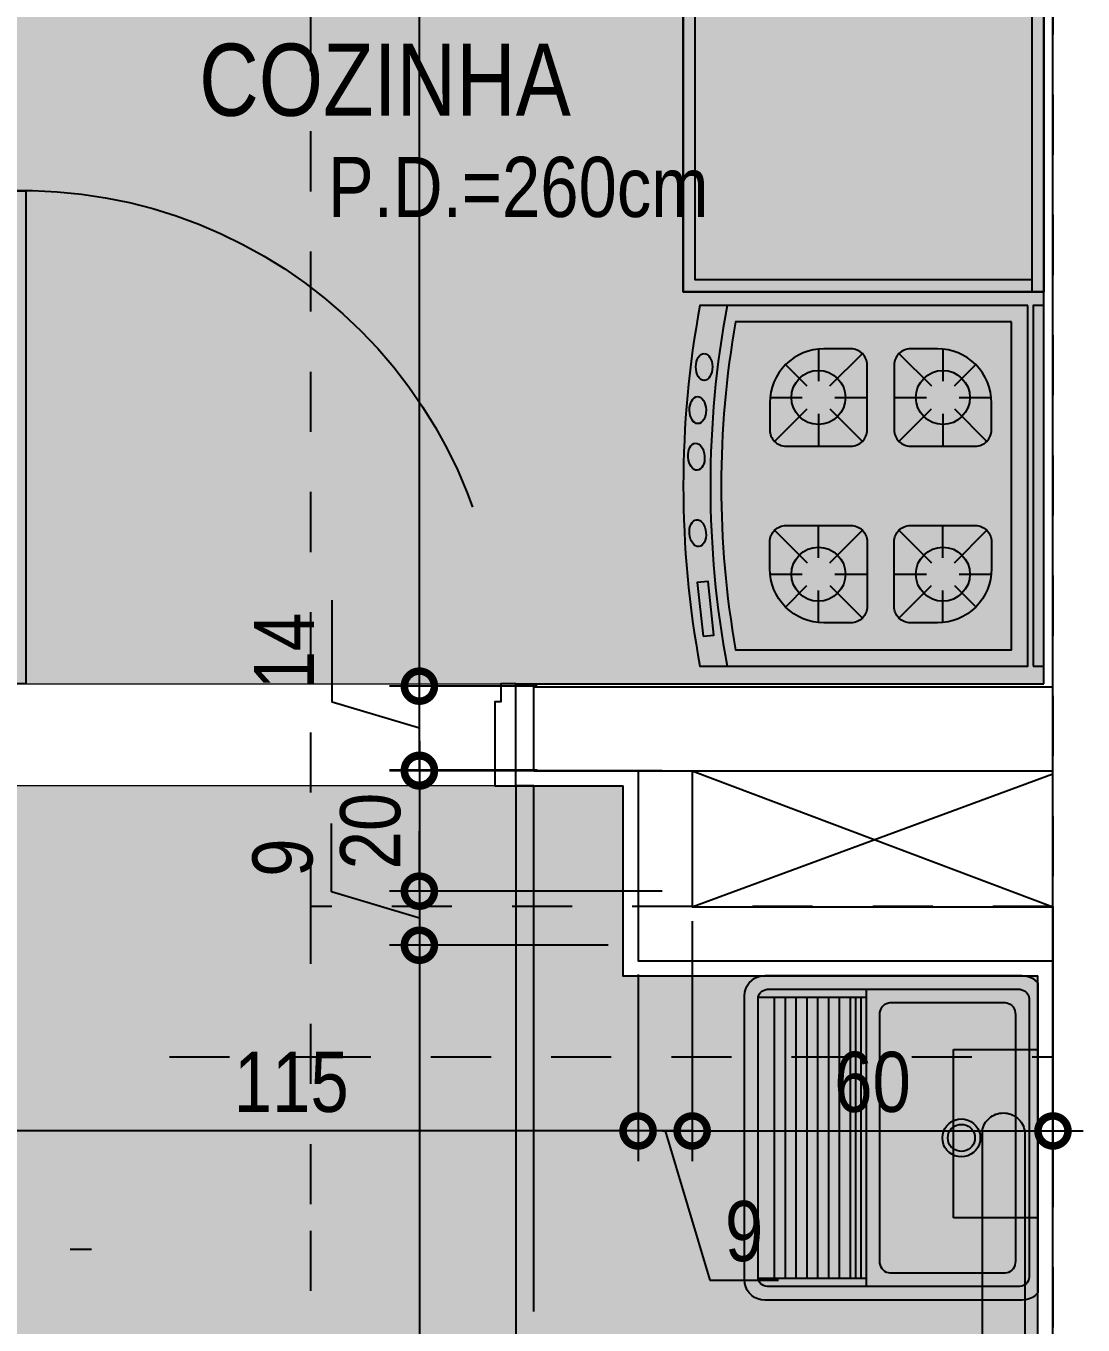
# Model space of a CAD drawing. Header units: metres. Extents: x -23 to 570, y -54 to 184.
# Drawn here: x -12.139 to -10.38, y 48.643 to 50.804 of the extents above; entities that cross this region are included whole.
import ezdxf
from ezdxf.enums import TextEntityAlignment as Align
from ezdxf.xclip import XClip

# ---------------------------------------------------------------- set-up
doc = ezdxf.new("R2010")
doc.units = ezdxf.units.M
doc.header["$XCLIPFRAME"] = 0
doc.header["$PDMODE"] = 35
doc.linetypes.add('DASHEDX2', pattern=[1.5, 1, -0.5])
doc.linetypes.add('PUC$0$DASHEDX2', pattern=[1.5, 1, -0.5])
for name, color, linetype in [('1', 232, 'DASHEDX2'), ('ARQ-DIM', 2, 'Continuous'), ('ARQ-TXT', 2, 'Continuous'), ('PUC$0$ARQ-ALV ACAB', 4, 'Continuous'), ('PUC$0$ARQ-ALV OSSO', 5, 'Continuous'), ('PUC$0$ARQ-CAX @ 1', 1, 'Continuous'), ('PUC$0$ARQ-HID', 7, 'Continuous'), ('PUC$0$ARQ-MOB', 7, 'Continuous'), ('PUC$0$ARQ-PRJ', 7, 'PUC$0$DASHEDX2'), ('PUC$0$ARQ-SIM', 1, 'Continuous')]:
    doc.layers.add(name, color=color, linetype=linetype)
doc.layers.add('PUC$0$ARQ-FORRO', color=9, linetype='Continuous', lineweight=5)
doc.styles.add('Adesa', font='ARIALN.TTF')
doc.dimstyles.new('ADESA 1-0050', dxfattribs={"dimtxt": 0.1, "dimasz": 0.1, "dimexe": 0.05, "dimexo": 0.05, "dimgap": 0.03, "dimtad": 1, "dimdec": 1, "dimlfac": 100, "dimzin": 12, "dimtxsty": 'Adesa', "dimblk": 'DOTSMALL', "dimcen": 1, "dimdle": 0.05, "dimclrd": 1, "dimclre": 1, "dimclrt": 256, "dimazin": 3, "dimtm": 1e-09, "dimtfac": 1, "dimtdec": 1, "dimtmove": 1, "dimatfit": 0, "dimldrblk": 'DOTSMALL', "dimfxl": 0.8, "dimtvp": 2, "dimtolj": 1, "dimtzin": 0, "dimarcsym": 0})

# ---------------------------------------------------------------- blocks, each defined once
blk = doc.blocks.new('_DotSmall')
at = {"color": 0, "linetype": 'ByBlock', "const_width": 0.5}
blk.add_lwpolyline([(-0.0625, 0, 1), (0.0625, 0, 1)], format="xyb", close=True, dxfattribs=at)
blk = doc.blocks.new('*D905')
at = {"layer": 'ARQ-DIM', "color": 1, "lineweight": -2, "transparency": 16777216}
for p, q in [((-11.4841, 49.6561), (-11.4841, 52.36)), ((-11.3813, 52.31), (-11.5341, 52.31)), ((-11.2884, 49.7061), (-11.5341, 49.7061))]:
    blk.add_line(p, q, dxfattribs=at)
at = {"layer": 'Defpoints', "color": 0, "transparency": 16777216}
for p in [(-11.4841, 52.31), (-11.3313, 52.31, 0), (-11.2384, 49.7061, 0)]:
    blk.add_point(p, dxfattribs=at)
at = {"layer": 'ARQ-DIM', "color": 1, "lineweight": -2, "transparency": 16777216, "xscale": 0.1, "yscale": 0.1, "zscale": 0.1}
for p, rotation in [((-11.4841, 52.31), 90), ((-11.4841, 49.7061), 270)]:
    blk.add_blockref('_DotSmall', p, dxfattribs=dict(at, rotation=rotation))
at = {"layer": 'ARQ-DIM', "transparency": 16777216, "insert": (-11.5652, 51.008), "char_height": 0.1, "attachment_point": 5, "rotation": 90, "style": 'Adesa'}
blk.add_mtext('\\A1;260', dxfattribs=at)
blk = doc.blocks.new('*D906')
at = {"layer": 'ARQ-DIM', "color": 1, "lineweight": -2, "transparency": 16777216}
for p, q in [((-11.6293, 49.6797), (-11.6293, 49.8491)), ((-11.4841, 49.7061), (-11.4841, 49.8061)), ((-11.2884, 49.7061), (-11.5341, 49.7061)), ((-11.4841, 49.5661), (-11.4841, 49.7061)), ((-11.4841, 49.5661), (-11.4841, 49.7061)), ((-11.4841, 49.6361), (-11.6293, 49.6797)), ((-11.2884, 49.5661), (-11.5341, 49.5661)), ((-11.4841, 49.5661), (-11.4841, 49.4661))]:
    blk.add_line(p, q, dxfattribs=at)
at = {"layer": 'Defpoints', "color": 0, "transparency": 16777216}
for p in [(-11.4841, 49.7061), (-11.2384, 49.7061, 0.0001), (-11.2384, 49.5661, 0)]:
    blk.add_point(p, dxfattribs=at)
at = {"layer": 'ARQ-DIM', "color": 1, "lineweight": -2, "transparency": 16777216, "xscale": 0.1, "yscale": 0.1, "zscale": 0.1}
for p, rotation in [((-11.4841, 49.7061), 270), ((-11.4841, 49.5661), 90)]:
    blk.add_blockref('_DotSmall', p, dxfattribs=dict(at, rotation=rotation))
at = {"layer": 'ARQ-DIM', "transparency": 16777216, "insert": (-11.7095, 49.7644), "char_height": 0.1, "attachment_point": 5, "rotation": 90, "style": 'Adesa'}
blk.add_mtext('\\A1;14', dxfattribs=at)
blk = doc.blocks.new('*D907')
at = {"layer": 'ARQ-DIM', "color": 1, "lineweight": -2, "transparency": 16777216}
for p, q in [((-11.4841, 49.325), (-11.4841, 47.09)), ((-11.1703, 49.275), (-11.5341, 49.275)), ((-10.988, 47.14), (-11.5341, 47.14))]:
    blk.add_line(p, q, dxfattribs=at)
at = {"layer": 'Defpoints', "color": 0, "transparency": 16777216}
for p in [(-11.1203, 49.275, 0), (-11.4841, 47.14), (-10.938, 47.14, 0)]:
    blk.add_point(p, dxfattribs=at)
at = {"layer": 'ARQ-DIM', "color": 1, "lineweight": -2, "transparency": 16777216, "xscale": 0.1, "yscale": 0.1, "zscale": 0.1}
for p, rotation in [((-11.4841, 49.275), 90), ((-11.4841, 47.14), 270)]:
    blk.add_blockref('_DotSmall', p, dxfattribs=dict(at, rotation=rotation))
at = {"layer": 'ARQ-DIM', "transparency": 16777216, "insert": (-11.5643, 48.2075), "char_height": 0.1, "attachment_point": 5, "rotation": 90, "style": 'Adesa'}
blk.add_mtext('\\A1;214', dxfattribs=at)
blk = doc.blocks.new('*D913')
at = {"layer": 'ARQ-DIM', "color": 1, "lineweight": -2, "transparency": 16777216}
for p, q in [((-11.1203, 49.2261), (-11.1203, 48.916)), ((-11.0703, 48.966), (-12.324, 48.966)), ((-12.274, 48.9681), (-12.274, 48.916))]:
    blk.add_line(p, q, dxfattribs=at)
at = {"layer": 'Defpoints', "color": 0, "transparency": 16777216}
for p in [(-11.1203, 49.2761, 0), (-12.274, 49.0181, 0), (-12.274, 48.966)]:
    blk.add_point(p, dxfattribs=at)
at = {"layer": 'ARQ-DIM', "color": 1, "lineweight": -2, "transparency": 16777216, "xscale": 0.1, "yscale": 0.1, "zscale": 0.1, "rotation": 180}
blk.add_blockref('_DotSmall', (-12.274, 48.966), dxfattribs=at)
at = {"layer": 'ARQ-DIM', "color": 1, "lineweight": -2, "transparency": 16777216, "xscale": 0.1, "yscale": 0.1, "zscale": 0.1}
blk.add_blockref('_DotSmall', (-11.1203, 48.966), dxfattribs=at)
at = {"layer": 'ARQ-DIM', "transparency": 16777216, "insert": (-11.6972, 49.047), "char_height": 0.1, "attachment_point": 5, "style": 'Adesa'}
blk.add_mtext('\\A1;115', dxfattribs=at)
blk = doc.blocks.new('*D944')
at = {"layer": 'ARQ-DIM', "color": 1, "lineweight": -2, "transparency": 16777216}
for p, q in [((-11.0303, 49.315), (-11.0303, 48.916)), ((-11.1203, 49.2261), (-11.1203, 48.916)), ((-11.1203, 48.966), (-11.2203, 48.966)), ((-11.0303, 48.966), (-11.1203, 48.966)), ((-11.0303, 48.966), (-11.1203, 48.966)), ((-11.0753, 48.966), (-11.0009, 48.7178)), ((-11.0303, 48.966), (-10.9303, 48.966)), ((-11.0009, 48.7178), (-10.8869, 48.7178))]:
    blk.add_line(p, q, dxfattribs=at)
at = {"layer": 'Defpoints', "color": 0, "transparency": 16777216}
for p in [(-11.0303, 49.365, 0), (-11.1203, 49.2761, 0), (-11.1203, 48.966)]:
    blk.add_point(p, dxfattribs=at)
at = {"layer": 'ARQ-DIM', "color": 1, "lineweight": -2, "transparency": 16777216, "xscale": 0.1, "yscale": 0.1, "zscale": 0.1}
blk.add_blockref('_DotSmall', (-11.1203, 48.966), dxfattribs=at)
at = {"layer": 'ARQ-DIM', "color": 1, "lineweight": -2, "transparency": 16777216, "xscale": 0.1, "yscale": 0.1, "zscale": 0.1, "rotation": 180}
blk.add_blockref('_DotSmall', (-11.0303, 48.966), dxfattribs=at)
at = {"layer": 'ARQ-DIM', "transparency": 16777216, "insert": (-10.9439, 48.7988), "char_height": 0.1, "attachment_point": 5, "style": 'Adesa'}
blk.add_mtext('\\A1;9', dxfattribs=at)
blk = doc.blocks.new('*D945')
at = {"layer": 'ARQ-DIM', "color": 1, "lineweight": -2, "transparency": 16777216}
for p, q in [((-11.0303, 49.315), (-11.0303, 48.916)), ((-10.43, 49.315), (-10.43, 48.916)), ((-11.0803, 48.966), (-10.38, 48.966))]:
    blk.add_line(p, q, dxfattribs=at)
at = {"layer": 'Defpoints', "color": 0, "transparency": 16777216}
for p in [(-11.0303, 49.365, 0), (-10.43, 49.365, 0), (-10.43, 48.966)]:
    blk.add_point(p, dxfattribs=at)
at = {"layer": 'ARQ-DIM', "color": 1, "lineweight": -2, "transparency": 16777216, "xscale": 0.1, "yscale": 0.1, "zscale": 0.1, "rotation": 180}
blk.add_blockref('_DotSmall', (-11.0303, 48.966), dxfattribs=at)
at = {"layer": 'ARQ-DIM', "color": 1, "lineweight": -2, "transparency": 16777216, "xscale": 0.1, "yscale": 0.1, "zscale": 0.1}
blk.add_blockref('_DotSmall', (-10.43, 48.966), dxfattribs=at)
at = {"layer": 'ARQ-DIM', "transparency": 16777216, "insert": (-10.7302, 49.047), "char_height": 0.1, "attachment_point": 5, "style": 'Adesa'}
blk.add_mtext('\\A1;60', dxfattribs=at)
blk = doc.blocks.new('*D946')
at = {"layer": 'ARQ-DIM', "color": 1, "lineweight": -2, "transparency": 16777216}
for p, q in [((-11.4841, 49.615), (-11.4841, 49.315)), ((-11.0803, 49.565), (-11.5341, 49.565)), ((-11.0803, 49.365), (-11.5341, 49.365))]:
    blk.add_line(p, q, dxfattribs=at)
at = {"layer": 'Defpoints', "color": 0, "transparency": 16777216}
for p in [(-11.0303, 49.565, 0), (-11.4841, 49.365), (-11.0303, 49.365, 0)]:
    blk.add_point(p, dxfattribs=at)
at = {"layer": 'ARQ-DIM', "color": 1, "lineweight": -2, "transparency": 16777216, "xscale": 0.1, "yscale": 0.1, "zscale": 0.1}
for p, rotation in [((-11.4841, 49.565), 90), ((-11.4841, 49.365), 270)]:
    blk.add_blockref('_DotSmall', p, dxfattribs=dict(at, rotation=rotation))
at = {"layer": 'ARQ-DIM', "transparency": 16777216, "insert": (-11.5652, 49.465), "char_height": 0.1, "attachment_point": 5, "rotation": 90, "style": 'Adesa'}
blk.add_mtext('\\A1;20', dxfattribs=at)
blk = doc.blocks.new('*D947')
at = {"layer": 'ARQ-DIM', "color": 1, "lineweight": -2, "transparency": 16777216}
for p, q in [((-11.6302, 49.3638), (-11.6302, 49.4778)), ((-11.4841, 49.365), (-11.4841, 49.465)), ((-11.4841, 49.32), (-11.6302, 49.3638)), ((-11.3572, 49.365), (-11.5341, 49.365)), ((-11.4841, 49.365), (-11.4841, 49.275)), ((-11.4841, 49.365), (-11.4841, 49.275)), ((-11.3572, 49.275), (-11.5341, 49.275)), ((-11.4841, 49.275), (-11.4841, 49.175))]:
    blk.add_line(p, q, dxfattribs=at)
at = {"layer": 'Defpoints', "color": 0, "transparency": 16777216}
for p in [(-11.3072, 49.365), (-11.4841, 49.275), (-11.3072, 49.275)]:
    blk.add_point(p, dxfattribs=at)
at = {"layer": 'ARQ-DIM', "color": 1, "lineweight": -2, "transparency": 16777216, "xscale": 0.1, "yscale": 0.1, "zscale": 0.1}
for p, rotation in [((-11.4841, 49.365), 270), ((-11.4841, 49.275), 90)]:
    blk.add_blockref('_DotSmall', p, dxfattribs=dict(at, rotation=rotation))
at = {"layer": 'ARQ-DIM', "transparency": 16777216, "insert": (-11.7112, 49.4208), "char_height": 0.1, "attachment_point": 5, "rotation": 90, "style": 'Adesa'}
blk.add_mtext('\\A1;9', dxfattribs=at)
blk = doc.blocks.new('PUC$0$ARQ-HID-TANQUE')
for p, q in [((-0.2621, -0.0041), (-0.258, 0)), ((-0.258, 0), (0.258, 0)), ((0.258, 0), (0.2621, -0.0041)), ((-0.27, -0.0258), (-0.2695, -0.0199)), ((-0.2695, -0.0199), (-0.268, -0.0143)), ((-0.268, -0.0143), (-0.2655, -0.009)), ((-0.2655, -0.009), (-0.2621, -0.0041)), ((-0.2454, -0.0237), (-0.2439, -0.0211)), ((-0.2439, -0.0211), (-0.242, -0.0189)), ((-0.242, -0.0189), (-0.2398, -0.0171)), ((-0.2398, -0.0171), (-0.2373, -0.0157)), ((-0.2373, -0.0157), (-0.2347, -0.0149)), ((-0.2347, -0.0149), (-0.232, -0.0146)), ((-0.232, -0.0146), (0.232, -0.0146)), ((0.232, -0.0146), (0.2347, -0.0149)), ((0.2347, -0.0149), (0.2373, -0.0157)), ((0.2373, -0.0157), (0.2398, -0.0171)), ((0.2398, -0.0171), (0.242, -0.0189)), ((0.242, -0.0189), (0.2439, -0.0211)), ((0.2439, -0.0211), (0.2454, -0.0237)), ((0.2621, -0.0041), (0.2655, -0.009)), ((0.2655, -0.009), (0.268, -0.0143)), ((0.268, -0.0143), (0.2695, -0.0199)), ((0.2695, -0.0199), (0.27, -0.0258)), ((-0.27, -0.0258), (-0.27, -0.0258)), ((-0.27, -0.4542), (-0.27, -0.0258)), ((-0.2475, -0.0328), (-0.2473, -0.0297)), ((-0.2475, -0.0328), (-0.2475, -0.0328)), ((-0.2475, -0.4472), (-0.2475, -0.0328)), ((-0.2473, -0.0297), (-0.2466, -0.0266)), ((-0.2466, -0.0266), (-0.2454, -0.0237)), ((0.2454, -0.0237), (0.2466, -0.0266)), ((0.2466, -0.0266), (0.2473, -0.0297)), ((0.2473, -0.0297), (0.2475, -0.0328)), ((0.2475, -0.0328), (0.2475, -0.4472)), ((0.27, -0.0258), (0.27, -0.4542)), ((-0.234, -0.2854), (0.234, -0.2854)), ((-0.2473, -0.4504), (-0.2475, -0.4472)), ((-0.2466, -0.4534), (-0.2473, -0.4504)), ((-0.2454, -0.4563), (-0.2466, -0.4534)), ((0.2466, -0.4534), (0.2454, -0.4563)), ((0.2473, -0.4504), (0.2466, -0.4534)), ((0.2475, -0.4472), (0.2473, -0.4504)), ((-0.2695, -0.4601), (-0.27, -0.4542)), ((-0.268, -0.4657), (-0.2695, -0.4601)), ((-0.2655, -0.4711), (-0.268, -0.4657)), ((-0.2621, -0.4759), (-0.2655, -0.4711)), ((-0.2439, -0.4589), (-0.2454, -0.4563)), ((-0.242, -0.4611), (-0.2439, -0.4589)), ((-0.2398, -0.463), (-0.242, -0.4611)), ((-0.2373, -0.4643), (-0.2398, -0.463)), ((-0.2347, -0.4651), (-0.2373, -0.4643)), ((-0.232, -0.4654), (-0.2347, -0.4651)), ((0.232, -0.4654), (-0.232, -0.4654)), ((0.2347, -0.4651), (0.232, -0.4654)), ((0.2373, -0.4643), (0.2347, -0.4651)), ((0.2398, -0.463), (0.2373, -0.4643)), ((0.242, -0.4611), (0.2398, -0.463)), ((0.2439, -0.4589), (0.242, -0.4611)), ((0.2454, -0.4563), (0.2439, -0.4589)), ((0.2655, -0.4711), (0.2621, -0.4759)), ((0.268, -0.4657), (0.2655, -0.4711)), ((0.2695, -0.4601), (0.268, -0.4657)), ((0.27, -0.4542), (0.2695, -0.4601)), ((-0.258, -0.48), (-0.2621, -0.4759)), ((-0.2532, -0.4834), (-0.258, -0.48)), ((-0.2479, -0.4859), (-0.2532, -0.4834)), ((-0.2422, -0.4874), (-0.2479, -0.4859)), ((-0.2364, -0.4879), (-0.2422, -0.4874)), ((0.2364, -0.4879), (-0.2364, -0.4879)), ((0.2422, -0.4874), (0.2364, -0.4879)), ((0.2479, -0.4859), (0.2422, -0.4874)), ((0.2532, -0.4834), (0.2479, -0.4859)), ((0.258, -0.48), (0.2532, -0.4834)), ((0.2621, -0.4759), (0.258, -0.48))]:
    blk.add_line(p, q)
at = {"color": 7}
for p, q in [((-0.2203, -0.0433), (-0.2179, -0.0412)), ((-0.2179, -0.0412), (-0.215, -0.0394)), ((-0.215, -0.0394), (-0.2118, -0.0382)), ((-0.2118, -0.0382), (-0.2085, -0.0374)), ((-0.2085, -0.0374), (-0.205, -0.0371)), ((-0.205, -0.0371), (0.205, -0.0371)), ((0.205, -0.0371), (0.2085, -0.0374)), ((0.2085, -0.0374), (0.2118, -0.0382)), ((0.2118, -0.0382), (0.215, -0.0394)), ((0.215, -0.0394), (0.2179, -0.0412)), ((0.2179, -0.0412), (0.2203, -0.0433)), ((-0.225, -0.0544), (-0.2247, -0.0514)), ((-0.225, -0.0544), (-0.225, -0.0544)), ((-0.225, -0.2456), (-0.225, -0.0544)), ((-0.2247, -0.0514), (-0.2238, -0.0485)), ((-0.2238, -0.0485), (-0.2223, -0.0458)), ((-0.2223, -0.0458), (-0.2203, -0.0433)), ((0.2203, -0.0433), (0.2223, -0.0458)), ((0.2223, -0.0458), (0.2238, -0.0485)), ((0.2238, -0.0485), (0.2247, -0.0514)), ((0.2247, -0.0514), (0.225, -0.0544)), ((0.225, -0.0544), (0.225, -0.2456)), ((-0.0273, -0.1114), (-0.0241, -0.1069)), ((-0.0241, -0.1069), (-0.0202, -0.103)), ((-0.0202, -0.103), (-0.0158, -0.0999)), ((-0.0158, -0.0999), (-0.0108, -0.0975)), ((-0.0145, -0.1099), (-0.0113, -0.1076)), ((-0.0113, -0.1076), (-0.0077, -0.106)), ((-0.0108, -0.0975), (-0.0055, -0.0961)), ((-0.0077, -0.106), (-0.0039, -0.105)), ((-0.0055, -0.0961), (0, -0.0956)), ((-0.0039, -0.105), (0, -0.1046)), ((0, -0.0956), (0.0055, -0.0961)), ((0, -0.1046), (0.0039, -0.105)), ((0.0039, -0.105), (0.0077, -0.106)), ((0.0055, -0.0961), (0.0108, -0.0975)), ((0.0077, -0.106), (0.0113, -0.1076)), ((0.0108, -0.0975), (0.0158, -0.0999)), ((0.0113, -0.1076), (0.0145, -0.1099)), ((0.0158, -0.0999), (0.0202, -0.103)), ((0.0202, -0.103), (0.0241, -0.1069)), ((0.0241, -0.1069), (0.0273, -0.1114)), ((-0.0315, -0.1271), (-0.031, -0.1217)), ((-0.031, -0.1326), (-0.0315, -0.1271)), ((-0.031, -0.1217), (-0.0296, -0.1164)), ((-0.0296, -0.1164), (-0.0273, -0.1114)), ((-0.0225, -0.1271), (-0.0222, -0.1232)), ((-0.0222, -0.131), (-0.0225, -0.1271)), ((-0.0222, -0.1232), (-0.0211, -0.1194)), ((-0.0211, -0.1194), (-0.0195, -0.1159)), ((-0.0195, -0.1159), (-0.0172, -0.1127)), ((-0.0172, -0.1127), (-0.0145, -0.1099)), ((0.0145, -0.1099), (0.0172, -0.1127)), ((0.0172, -0.1127), (0.0195, -0.1159)), ((0.0195, -0.1159), (0.0211, -0.1194)), ((0.0211, -0.1194), (0.0222, -0.1232)), ((0.0222, -0.1232), (0.0225, -0.1271)), ((0.0225, -0.1271), (0.0222, -0.131)), ((0.0273, -0.1114), (0.0296, -0.1164)), ((0.0296, -0.1164), (0.031, -0.1217)), ((0.031, -0.1217), (0.0315, -0.1271)), ((0.0315, -0.1271), (0.031, -0.1326)), ((-0.0296, -0.1379), (-0.031, -0.1326)), ((-0.0273, -0.1429), (-0.0296, -0.1379)), ((-0.0241, -0.1474), (-0.0273, -0.1429)), ((-0.0202, -0.1513), (-0.0241, -0.1474)), ((-0.0211, -0.1348), (-0.0222, -0.131)), ((-0.0195, -0.1384), (-0.0211, -0.1348)), ((-0.0158, -0.1544), (-0.0202, -0.1513)), ((-0.0172, -0.1416), (-0.0195, -0.1384)), ((-0.0145, -0.1444), (-0.0172, -0.1416)), ((-0.0113, -0.1466), (-0.0145, -0.1444)), ((-0.0077, -0.1483), (-0.0113, -0.1466)), ((-0.0039, -0.1493), (-0.0077, -0.1483)), ((0, -0.1496), (-0.0039, -0.1493)), ((0.0039, -0.1493), (0, -0.1496)), ((0.0077, -0.1483), (0.0039, -0.1493)), ((0.0113, -0.1466), (0.0077, -0.1483)), ((0.0145, -0.1444), (0.0113, -0.1466)), ((0.0172, -0.1416), (0.0145, -0.1444)), ((0.0202, -0.1513), (0.0158, -0.1544)), ((0.0195, -0.1384), (0.0172, -0.1416)), ((0.0211, -0.1348), (0.0195, -0.1384)), ((0.0241, -0.1474), (0.0202, -0.1513)), ((0.0222, -0.131), (0.0211, -0.1348)), ((0.0273, -0.1429), (0.0241, -0.1474)), ((0.0296, -0.1379), (0.0273, -0.1429)), ((0.031, -0.1326), (0.0296, -0.1379)), ((-0.0108, -0.1567), (-0.0158, -0.1544)), ((-0.0055, -0.1582), (-0.0108, -0.1567)), ((0, -0.1586), (-0.0055, -0.1582)), ((0.0055, -0.1582), (0, -0.1586)), ((0.0108, -0.1567), (0.0055, -0.1582)), ((0.0158, -0.1544), (0.0108, -0.1567)), ((-0.2247, -0.2486), (-0.225, -0.2456)), ((-0.2238, -0.2515), (-0.2247, -0.2486)), ((-0.2223, -0.2542), (-0.2238, -0.2515)), ((-0.2203, -0.2567), (-0.2223, -0.2542)), ((-0.2179, -0.2588), (-0.2203, -0.2567)), ((-0.215, -0.2606), (-0.2179, -0.2588)), ((0.2179, -0.2588), (0.215, -0.2606)), ((0.2203, -0.2567), (0.2179, -0.2588)), ((0.2223, -0.2542), (0.2203, -0.2567)), ((0.2238, -0.2515), (0.2223, -0.2542)), ((0.2247, -0.2486), (0.2238, -0.2515)), ((0.225, -0.2456), (0.2247, -0.2486)), ((-0.2118, -0.2618), (-0.215, -0.2606)), ((-0.2085, -0.2626), (-0.2118, -0.2618)), ((-0.205, -0.2629), (-0.2085, -0.2626)), ((0.205, -0.2629), (-0.205, -0.2629)), ((0.2085, -0.2626), (0.205, -0.2629)), ((0.2118, -0.2618), (0.2085, -0.2626)), ((0.215, -0.2606), (0.2118, -0.2618)), ((-0.2475, -0.2854), (0.2475, -0.2854)), ((-0.234, -0.4654), (-0.234, -0.2854)), ((-0.234, -0.2944), (0.234, -0.2944)), ((-0.234, -0.2944), (0.234, -0.2944)), ((0.234, -0.2854), (0.234, -0.4654)), ((-0.234, -0.3034), (0.234, -0.3034)), ((-0.234, -0.3124), (0.234, -0.3124)), ((-0.234, -0.3304), (0.234, -0.3304)), ((-0.234, -0.3484), (0.234, -0.3484)), ((-0.234, -0.3664), (0.234, -0.3664)), ((-0.234, -0.3844), (0.234, -0.3844)), ((-0.234, -0.4024), (0.234, -0.4024)), ((-0.234, -0.4204), (0.234, -0.4204)), ((-0.234, -0.4384), (0.234, -0.4384))]:
    blk.add_line(p, q, dxfattribs=at)
blk = doc.blocks.new('PUC$0$00002ITA-AIT-PR-008-BSE-PLA-TIP-R00$0$Cuba 1')
blk.add_line((0.205, 0.305), (0.205, 0.04))
for points in [[(0.165, 0, 0.414214), (0.205, 0.04), (0.205, 0.305, 0.414214), (0.165, 0.345), (-0.165, 0.345, 0.414214), (-0.205, 0.305), (-0.205, 0.04, 0.414214), (-0.165, 0)], [(-0.165, 0.02), (0.165, 0.02, 0.414214), (0.185, 0.04), (0.185, 0.305, 0.414214), (0.165, 0.325), (-0.165, 0.325, 0.414214), (-0.185, 0.305), (-0.185, 0.04, 0.414214)]]:
    blk.add_lwpolyline(points, format="xyb", close=True)
for radius in [0.0337, 0.0237]:
    blk.add_circle((0, 0.1725), radius)
blk = doc.blocks.new('*U2449')
at = {"linetype": 'Continuous'}
blk.add_lwpolyline([(0, 0), (0, 0.6), (-1.2, 0.6), (-1.2, 0)], dxfattribs=at)
at = {"lineweight": -2}
for points in [[(-1.2, 0), (-1.2, 0.6), (0, 0.6), (0, 0)], [(-1.18, 0.02), (-1.18, 0.58), (-0.02, 0.58), (-0.02, 0.02)], [(0, 0.02), (-1.2, 0.02)], [(0, 0), (-1.2, 0)]]:
    blk.add_lwpolyline(points, dxfattribs=at)
at = {"lineweight": -2, "extrusion": (0, 0, -1), "zscale": -1, "rotation": 180}
blk.add_blockref('PUC$0$00002ITA-AIT-PR-008-BSE-PLA-TIP-R00$0$Cuba 1', (0.4, 0.4475), dxfattribs=at)
blk = doc.blocks.new('*U2414')
for points in [[(0, 0), (0, 0.8204), (-0.03, 0.8204), (-0.03, 0)], [(0.025, 0), (0, 0), (0, -0.03), (-0.01, -0.03), (-0.01, -0.17), (0.025, -0.17), (0.025, 0)], [(-0.845, 0), (-0.82, 0), (-0.82, -0.03), (-0.81, -0.03), (-0.81, -0.17), (-0.845, -0.17), (-0.845, 0)]]:
    blk.add_lwpolyline(points, close=True)
at = {"layer": 'PUC$0$ARQ-PRJ'}
blk.add_arc((-0.0237, 0.0242), 0.7967, 88.2987, 181.7401, dxfattribs=at)
blk = doc.blocks.new('PUC$0$A$C7cb482e1')
at = {"layer": 'PUC$0$ARQ-PRJ'}
for p, q in [((-0.1098, -0.2708, 0), (-0.1098, 1.8451, 0)), ((-0.0389, -0.2708, 0), (-0.0389, 1.8451, 0))]:
    blk.add_line(p, q, dxfattribs=at)
at = {"layer": 'PUC$0$ARQ-PRJ', "elevation": 0}
for points in [[(-0.1133, 1.8451), (-0.0333, 1.8451)], [(-0.1571, -0.4064), (-0.0171, -0.4064), (-0.0171, -0.1264), (-0.1571, -0.1264), (-0.1571, -0.4064)]]:
    blk.add_lwpolyline(points, dxfattribs=at)
at = {"layer": 'PUC$0$ARQ-PRJ'}
for centre, radius, start, end in [((-0.0733, 1.8451, 0), 0.04, 360, 180), ((-0.0743, -0.2651, 0), 0.0359, 189.055, 350.945)]:
    blk.add_arc(centre, radius, start, end, dxfattribs=at)
blk = doc.blocks.new('PUC$0$pl apto tipo 1 puc')
at = {"layer": 'PUC$0$ARQ-ALV ACAB'}
for p, q in [((-26.667, 0.46, 0), (-26.667, 0.29, 0)), ((-26.667, 0.46, -0.0001), (-26.4886, 0.46, 0)), ((-26.667, 0.29, -0.0001), (-25.7883, 0.29, 0))]:
    blk.add_line(p, q, dxfattribs=at)
at = {"layer": 'PUC$0$ARQ-ALV ACAB', "elevation": 0}
for points in [[(-25.7983, 2.8343), (-25.7986, 0.7758)], [(-26.4886, 0.46), (-26.4886, 0.7758), (-25.7986, 0.7758)], [(-25.7883, 0.29), (-25.7883, -2.305), (-26.6795, -2.305), (-26.6795, -2.6405), (-26.5295, -2.6405), (-26.5295, -2.455), (-25.7783, -2.455)]]:
    blk.add_lwpolyline(points, dxfattribs=at)
at = {"layer": 'PUC$0$ARQ-ALV OSSO'}
for p, q in [((-26.637, 0.435, 0), (-26.637, 0.295, 0)), ((-26.637, 0.435, -0.0001), (-25.7735, 0.435, 0)), ((-26.662, 0.29, 0), (-26.662, 0.29, 0)), ((-26.637, 0.295, -0.0001), (-25.7735, 0.295, 0))]:
    blk.add_line(p, q, dxfattribs=at)
at = {"layer": 'PUC$0$ARQ-ALV OSSO', "elevation": 0}
for points in [[(-25.7733, 2.8593), (-25.7733, -1.49)], [(-26.4636, 0.435), (-26.4636, 0.7508), (-25.7736, 0.7508)], [(-26.3736, 0.435), (-26.3736, 0.6608), (-25.7736, 0.6608)]]:
    blk.add_lwpolyline(points, dxfattribs=at)
at = {"layer": 'PUC$0$ARQ-PRJ', "elevation": 0}
blk.add_lwpolyline([(-26.6669, 2.8341), (-26.6369, 2.8341), (-26.637, 0.46), (-26.667, 0.46)], close=True, dxfattribs=at)
at = {"layer": 'PUC$0$ARQ-SIM', "elevation": 0}
for points in [[(-26.3736, 0.6608), (-25.7736, 0.44)], [(-26.3736, 0.435), (-25.7736, 0.6608)]]:
    blk.add_lwpolyline(points, dxfattribs=at)
blk.add_blockref('PUC$0$A$C7cb482e1', (-25.7814, 1.305, 0))
at = {"layer": 'PUC$0$ARQ-CAX @ 1', "rotation": 180}
blk.add_blockref('*U2414', (-27.512, 0.29, 0), dxfattribs=at)
at = {"layer": 'PUC$0$ARQ-HID', "extrusion": (0, 0, -1)}
for name, p, zscale, rotation in [('PUC$0$ARQ-HID-TANQUE', (25.7985, 1.0455, 0), -1.000000000000015, 90), ('*U2449', (25.7883, -1.562, 0), -1, 270)]:
    blk.add_blockref(name, p, dxfattribs=dict(at, zscale=zscale, rotation=rotation))
blk = doc.blocks.new('PUC$0$pl forro 1')
at = {"layer": 'PUC$0$ARQ-FORRO'}
h = blk.add_hatch(color=256, dxfattribs=at)
h.dxf.hatch_style = 1
h.paths.add_polyline_path([(5.5499, 2.6849), (5.5499, 1.8249), (5.4961, 1.8249), (5.4961, 0), (2.7283, -0.0001), (2.7283, -0.9006), (5.4961, -0.9007), (5.4961, -2.1008), (8.6061, -2.1008), (8.6061, -0.1978), (8.7561, -0.1978), (8.7561, -1.1651), (10.5799, -1.1651), (10.5799, 1.4299), (9.6886, 1.4299), (9.6886, 2.6849)])
h = blk.add_hatch(color=256, dxfattribs=at)
h.dxf.hatch_style = 1
h.paths.add_polyline_path([(6.275, -3.1751), (6.08, -3.1751), (6.08, -2.2709), (6.275, -2.2709)])
h.paths.add_polyline_path([(8.7761, -3.1751), (6.625, -3.1751), (6.625, -2.2708), (8.7761, -2.2708)])
h.paths.add_polyline_path([(9.7011, -1.335), (8.7761, -1.335), (8.7761, -3.1751), (9.7011, -3.1751)])
h.paths.add_polyline_path([(9.7011, -1.335), (9.7011, -3.7093), (10.5699, -3.7093), (10.5696, -1.6508), (9.8796, -1.6508), (9.8796, -1.3351)])
h.paths.add_polyline_path([(10.269, -2.5093), (10.519, -2.5093), (10.519, -2.8093), (10.269, -2.8093)], flags=16)
blk.add_lwpolyline([(5.5499, 2.6849), (5.5499, 1.8249), (5.4961, 1.8249), (5.4961, 0), (2.7283, -0.0001), (2.7283, -0.9006), (5.4961, -0.9007), (5.4961, -2.1008), (8.6061, -2.1008), (8.6061, -0.1978), (8.7561, -0.1978), (8.7561, -1.1651), (10.5799, -1.1651), (10.5799, 1.4299), (9.6886, 1.4299), (9.6886, 2.6849)], close=True, dxfattribs=at)
at = {"layer": 'PUC$0$ARQ-FORRO', "elevation": 0}
for points in [[(9.7011, -1.335), (8.7761, -1.335), (8.7761, -3.1751), (9.7011, -3.1751)], [(9.7011, -1.335), (9.7011, -3.7093), (10.5699, -3.7093), (10.5696, -1.6508), (9.8796, -1.6508), (9.8796, -1.3351)]]:
    blk.add_lwpolyline(points, close=True, dxfattribs=at)
blk = doc.blocks.new('PUC$0$ARQ-MOB-COZ FOG')
at = {"layer": 'PUC$0$ARQ-MOB'}
for p, q in [((-0.122, -0.1412), (-0.122, -0.0872)), ((-0.1029, -0.1491), (-0.0489, -0.0951)), ((0.1529, -0.1491), (0.0989, -0.0951)), ((0.172, -0.1412), (0.172, -0.0872)), ((-0.1411, -0.149), (-0.1766, -0.1135)), ((0.1911, -0.149), (0.2266, -0.1135)), ((-0.203, -0.1682), (-0.149, -0.1682)), ((-0.095, -0.1682), (-0.041, -0.1682)), ((0.145, -0.1682), (0.091, -0.1682)), ((0.253, -0.1682), (0.199, -0.1682)), ((-0.1951, -0.2413), (-0.1411, -0.1873)), ((-0.0489, -0.2412), (-0.1029, -0.1872)), ((0.0989, -0.2412), (0.1529, -0.1872)), ((0.2451, -0.2413), (0.1911, -0.1873)), ((-0.122, -0.2492), (-0.122, -0.1952)), ((0.172, -0.2492), (0.172, -0.1952)), ((-0.1411, -0.356), (-0.1951, -0.3021)), ((-0.122, -0.3482), (-0.122, -0.2942)), ((-0.1029, -0.3561), (-0.0489, -0.3021)), ((0.1529, -0.3561), (0.0989, -0.3021)), ((0.172, -0.3482), (0.172, -0.2942)), ((0.1911, -0.356), (0.2451, -0.3021)), ((-0.203, -0.3752), (-0.149, -0.3752)), ((-0.095, -0.3752), (-0.041, -0.3752)), ((0.145, -0.3752), (0.091, -0.3752)), ((0.253, -0.3752), (0.199, -0.3752)), ((-0.1766, -0.4298), (-0.1411, -0.3943)), ((-0.122, -0.4562), (-0.122, -0.4022)), ((-0.0489, -0.4482), (-0.1029, -0.3942)), ((0.0989, -0.4482), (0.1529, -0.3942)), ((0.172, -0.4562), (0.172, -0.4022)), ((0.2267, -0.4298), (0.1911, -0.3943))]:
    blk.add_line(p, q, dxfattribs=at)
for points in [[(0.325, -0.018), (0.325, 0), (-0.275, 0), (-0.275, -0.018)], [(0.2754, -0.5671), (0.2735, -0.5492), (0.184, -0.5589), (0.1859, -0.5768)]]:
    blk.add_lwpolyline(points, close=True, dxfattribs=at)
for points in [[(-0.275, -0.027), (-0.275, -0.5724, 0.092036), (0.325, -0.5724), (0.325, -0.027)], [(-0.248, -0.054), (-0.248, -0.5131, 0.087474), (0.298, -0.5131), (0.298, -0.054)], [(-0.041, -0.2222), (-0.041, -0.1142, 0.414214), (-0.068, -0.0872), (-0.113, -0.0872, 0.414214), (-0.203, -0.1772), (-0.203, -0.2222, 0.414214), (-0.176, -0.2492), (-0.068, -0.2492, 0.414214)], [(0.091, -0.2222), (0.091, -0.1142, -0.414214), (0.118, -0.0872), (0.163, -0.0872, -0.414214), (0.253, -0.1772), (0.253, -0.2222, -0.414214), (0.226, -0.2492), (0.118, -0.2492, -0.414214)], [(-0.041, -0.4292), (-0.041, -0.3212, 0.414214), (-0.068, -0.2942), (-0.176, -0.2942, 0.414214), (-0.203, -0.3212), (-0.203, -0.3662, 0.414214), (-0.113, -0.4562), (-0.068, -0.4562, 0.414214)], [(0.091, -0.4292), (0.091, -0.3212, -0.414214), (0.118, -0.2942), (0.226, -0.2942, -0.414214), (0.253, -0.3212), (0.253, -0.3662, -0.414214), (0.163, -0.4562), (0.118, -0.4562, -0.414214)]]:
    blk.add_lwpolyline(points, format="xyb", close=True, dxfattribs=at)
for centre in [(-0.122, -0.1682), (0.172, -0.1682), (-0.122, -0.3752), (0.172, -0.3752)]:
    blk.add_circle(centre, 0.045, dxfattribs=at)
blk.add_arc((0.025, 1.0824), 1.6374, 259.4425, 280.5575, dxfattribs=at)
for centre, major_axis in [((-0.1728, -0.5654), (0.0225, 0)), ((0.1038, -0.5761), (0.0224, 0.002)), ((-0.1009, -0.576), (0.0225, 0.0004)), ((-0.0234, -0.5783), (0.0224, 0.0016))]:
    blk.add_ellipse(centre, major_axis=major_axis, ratio=0.612901, start_param=3.141593, end_param=9.424778, dxfattribs=at)
blk = doc.blocks.new('PUC$0$layout opção 1')
at = {"layer": 'PUC$0$ARQ-MOB', "rotation": 270}
blk.add_blockref('PUC$0$ARQ-MOB-COZ FOG', (0.01, 2.8986, 0), dxfattribs=at)
blk = doc.blocks.new('PUC')
at = {"layer": 'PUC$0$ARQ-ALV OSSO', "xscale": -1, "rotation": 180}
blk.add_blockref('PUC$0$pl apto tipo 1 puc', (15.3432, 50), dxfattribs=at)
at = {"layer": 'PUC$0$ARQ-FORRO'}
blk.add_blockref('PUC$0$pl forro 1', (-21.0249, 50.8751, 0), dxfattribs=at)
at = {"layer": 'PUC$0$ARQ-MOB'}
blk.add_blockref('PUC$0$layout opção 1', (-10.455, 47.1658, 0), dxfattribs=at)
blk = doc.blocks.new('est-lo-07-6sb-r00')
at = {"layer": '1'}
for p, q in [((-1189.98613, -91.076227), (-1166.48613, -91.076227)), ((-1226.48613, -123.073923), (-1202.98613, -123.073923))]:
    blk.add_line(p, q, dxfattribs=at)
for points in [[(-1166.48613, -67.075615), (-1166.48613, 171.925102)], [(-1042.999721, 149), (-1042.999721, -67.075615)], [(-1166.48613, -115.575305), (-1166.48613, -66.073923)], [(-1042.999721, -66.073923), (-1166.48613, -66.073923)], [(-1042.999721, -66.073923), (-1042.999721, -199.999844)], [(-1166.48613, -91.073923), (-1042.999721, -91.073923)], [(-1166.48613, -229.999844), (-1166.48613, -115.575305)]]:
    blk.add_lwpolyline(points, dxfattribs=at)

msp = doc.modelspace()

# ---------------------------------------------------------------- block references
at = {"linetype": 'Continuous'}
ref = msp.add_blockref('est-lo-07-6sb-r00', (0, 50), dxfattribs=dict(at, xscale=0.01, yscale=0.01, zscale=0.01))
XClip(ref).set_block_clipping_path([(-2382.224773505, -448.6564912002), (3871.2509198365, 448.1901377692)])
msp.add_blockref('PUC', (0, 0))

# ---------------------------------------------------------------- texts
at = {"layer": 'ARQ-TXT', "style": 'Adesa'}
for s, height, p in [('COZINHA', 0.12, (-11.5413, 50.7151, 0)), ('P.D.=260cm', 0.1, (-11.3196, 50.5367, 0))]:
    msp.add_text(s, height=height, dxfattribs=at).set_placement(p, align=Align.MIDDLE)

# ---------------------------------------------------------------- dimensions: what is measured, and where the dimension line sits
at = {"layer": 'ARQ-DIM'}
for base, p1, p2, angle, picture, middle in [((-11.4841, 52.31), (-11.2384, 49.7061, 0), (-11.3313, 52.31, 0), 270, '*D905', (-11.5652, 51.008)), ((-11.48413, 47.13999), (-11.12033, 49.27503, 0), (-10.938, 47.13999, 0), 270, '*D907', (-11.56433, 48.20751)), ((-12.274, 48.966), (-11.1203, 49.2761, 0), (-12.274, 49.0181, 0), 180, '*D913', (-11.6972, 49.047))]:
    dim = msp.add_linear_dim(base=base, p1=p1, p2=p2, angle=angle, dimstyle='ADESA 1-0050', override={"dimdec": 0}, dxfattribs=at)
    dim.commit()
    dim.dimension.update_dxf_attribs({"geometry": picture, "text_midpoint": middle})
for base, p1, p2, angle, picture, middle in [((-11.4841, 49.7061), (-11.2384, 49.5661, 0), (-11.2384, 49.7061, 0.0001), 270, '*D906', (-11.7095, 49.7097)), ((-11.4841, 49.365), (-11.0303, 49.565, 0), (-11.0303, 49.365, 0), 90, '*D946', (-11.5652, 49.465)), ((-11.4841, 49.275), (-11.3072, 49.365), (-11.3072, 49.275), 90, '*D947', (-11.7112, 49.3938))]:
    dim = msp.add_linear_dim(base=base, p1=p1, p2=p2, angle=angle, dimstyle='ADESA 1-0050', dxfattribs=at)
    dim.commit()
    dim.dimension.update_dxf_attribs({"geometry": picture, "text_midpoint": middle})
for base, p2, picture, middle in [((-11.1203, 48.966), (-11.1203, 49.2761, 0), '*D944', (-10.9709, 48.7988)), ((-10.43, 48.966), (-10.43, 49.365, 0), '*D945', (-10.7302, 49.047))]:
    dim = msp.add_linear_dim(base=base, p1=(-11.0303, 49.365, 0), p2=p2, dimstyle='ADESA 1-0050', dxfattribs=at)
    dim.commit()
    dim.dimension.update_dxf_attribs({"geometry": picture, "text_midpoint": middle})

doc.saveas('drawing.dxf')
